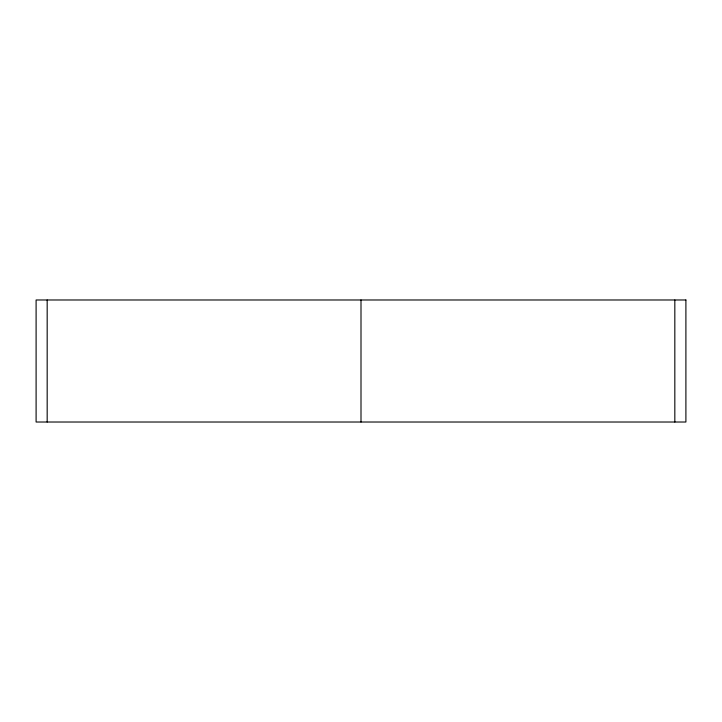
<?xml version="1.0" encoding="UTF-8"?>
<svg xmlns="http://www.w3.org/2000/svg" width="722" height="722" viewBox="0 0 722 722"><rect width="100%" height="100%" fill="white"/><g stroke="black" fill="none" stroke-linecap="round" stroke-linejoin="round"><path stroke-width="1.08" d="M674.826 299.982L674.826 422.018M361 299.982L361 422.018M47.174 299.982L47.174 422.018M685.9 299.982L36.1 299.982L36.1 422.018L685.9 422.018L685.9 299.982"/></g></svg>
